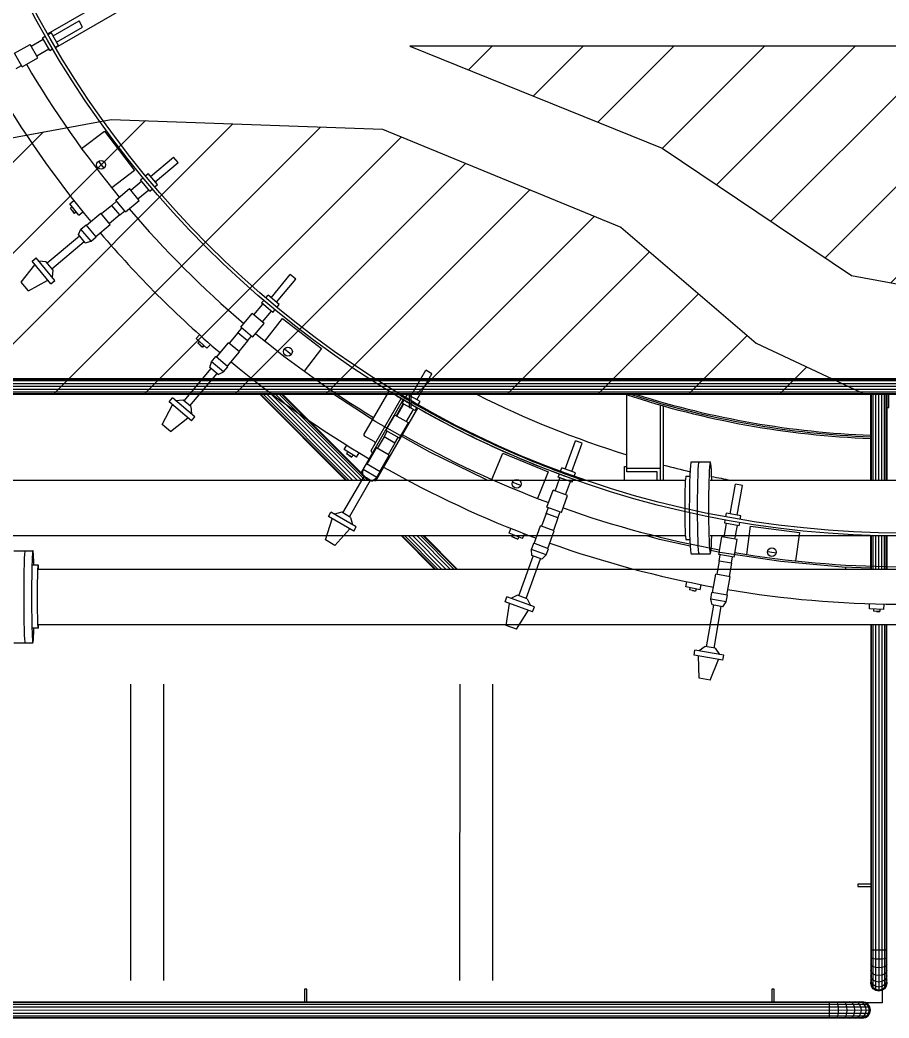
# Model space of a CAD drawing. Header units: metres. Extents: x 0 to 63075, y 0 to 44550.
# Drawn here: x 54964.9 to 55361.4, y 39700.3 to 40155.7 of the extents above; entities that cross this region are included whole.
import ezdxf

# ---------------------------------------------------------------- set-up
doc = ezdxf.new("R2010")
doc.units = ezdxf.units.M
doc.header["$LTSCALE"] = 75
for name, color, linetype in [('GSB', 7, 'Continuous'), ('ML6', 1, 'Continuous'), ('SL1', 8, 'Continuous')]:
    doc.layers.add(name, color=color, linetype=linetype)
pattern_1 = [(44.99813, (326091.56, -18363.04), (-137.8813, 137.89033), [])]

# ---------------------------------------------------------------- blocks, each defined once
blk = doc.blocks.new('A$C6bae614f')
at = {"layer": 'SL1'}
h = blk.add_hatch(dxfattribs=at)
h.set_pattern_fill('_USER', color=256, scale=195, angle=44.9981, style=0, pattern_type=0)
h.set_pattern_definition(pattern_1)
h.paths.add_polyline_path([(385757, 42142.7), (381369.2, 42142.8), (382135.3, 41832.2), (382711.3, 41445.8), (383464.8, 41306.8), (384288.7, 41336.6), (385012.9, 41634.2), (385424.7, 41986.4)])
h = blk.add_hatch(dxfattribs=at)
h.set_pattern_fill('_USER', color=256, scale=195, angle=44.9981, style=0, pattern_type=0)
h.set_pattern_definition(pattern_1)
h.paths.add_polyline_path([(382753.6, 41083.9), (378365.7, 41084.1), (379131.9, 41394.7), (379707.9, 41781), (380461.4, 41920), (381285.3, 41890.1), (382009.5, 41592.4), (382421.2, 41240.2)])
for p, q in [((381992.3, 43174.9), (380268.5, 42179.8)), ((382016.4, 43133.1), (380292.6, 42137.9)), ((380284.7, 42173.5), (380363.8, 42219.2)), ((380374.4, 42200.7), (380363.8, 42219.2)), ((380269.4, 42178.1), (380278.9, 42183.6)), ((380301.1, 42145), (380278.9, 42183.6)), ((380295.3, 42155.1), (380374.4, 42200.7)), ((380167.8, 42120.9), (380214.9, 42148)), ((380238.3, 42107.4), (380214.9, 42148)), ((380218.2, 42142.2), (380255.2, 42163.6)), ((380252.5, 42168.3), (380261.2, 42173.4)), ((380274.7, 42129.8), (380252.5, 42168.3)), ((380191.3, 42080.2), (380167.8, 42120.9)), ((380235, 42113.2), (380272, 42134.5)), ((380274.7, 42129.8), (380283.4, 42134.8)), ((380291.7, 42139.6), (380301.1, 42145)), ((380191.3, 42080.2), (380238.3, 42107.4)), ((380172.3, 42074.4), (380189.1, 42084)), ((380371.6, 41831.3), (380440.6, 41884.2)), ((380440.6, 41884.2), (380531.9, 41765.2)), ((380581.1, 41747), (380651, 41805.7)), ((380594.7, 41730.7), (380664.7, 41789.4)), ((380664.7, 41789.4), (380651, 41805.7)), ((380531.9, 41765.2), (380463, 41712.3)), ((380565.2, 41748.9), (380573.6, 41755.9)), ((380602.2, 41721.8), (380573.6, 41755.9)), ((380521, 41704.7), (380553.7, 41732.1)), ((380550.2, 41736.3), (380557.9, 41742.8)), ((380578.8, 41702.2), (380550.2, 41736.3)), ((380593.8, 41714.8), (380602.2, 41721.8)), ((380475.1, 41674.9), (380516.7, 41709.8)), ((380546.9, 41673.8), (380516.7, 41709.8)), ((380542.6, 41678.9), (380575.3, 41706.4)), ((380578.8, 41702.2), (380586.5, 41708.7)), ((380335.6, 41663.9), (380347.8, 41673.5)), ((380362.7, 41629.3), (380335.6, 41663.9)), ((380463.1, 41659), (380478, 41671.5)), ((380505.3, 41638.9), (380475.1, 41674.9)), ((380505.3, 41638.9), (380546.9, 41673.8)), ((380343.2, 41654.2), (380337.7, 41650)), ((380349.6, 41634.7), (380337.7, 41650)), ((380343.6, 41642.3), (380337.7, 41650)), ((380343.6, 41642.3), (380349.6, 41634.7)), ((380355.1, 41639), (380349.6, 41634.7)), ((380362.7, 41629.3), (380375.2, 41639.1)), ((380386.2, 41598.4), (380429.8, 41635)), ((380458.1, 41601.2), (380429.8, 41635)), ((380463.1, 41659), (380431.6, 41632.8)), ((380487.6, 41629.9), (380456.3, 41603.4)), ((380487.6, 41629.9), (380463.1, 41659)), ((380487.6, 41629.9), (380502.4, 41642.3)), ((380369.4, 41586.8), (380385, 41599.8)), ((380415.7, 41563.2), (380385, 41599.8)), ((380414.5, 41564.7), (380458.1, 41601.2)), ((380361.6, 41570.3), (380369.4, 41586.8)), ((380382.5, 41545.3), (380361.6, 41570.3)), ((380400.1, 41550.2), (380369.4, 41586.8)), ((380266.5, 41484.3), (380364.6, 41566.6)), ((380281.3, 41466.5), (380379.5, 41548.9)), ((380382.5, 41545.3), (380400.1, 41550.2)), ((380400.1, 41550.2), (380415.7, 41563.2)), ((380188.2, 41425.5), (380229.8, 41478.5)), ((380221, 41489), (380233.1, 41499.2)), ((380278.1, 41420.9), (380221, 41489)), ((380290.2, 41431.1), (380233.1, 41499.2)), ((380263.9, 41487.3), (380241.5, 41489.2)), ((380283.9, 41463.5), (380263.9, 41487.3)), ((380283.9, 41463.5), (380281.9, 41441.1)), ((380947, 41378.4), (381005.7, 41448.4)), ((381022, 41434.7), (381005.7, 41448.4)), ((380209.8, 41399.7), (380188.2, 41425.5)), ((380209.8, 41399.7), (380269.3, 41431.5)), ((380278.1, 41420.9), (380290.2, 41431.1)), ((380963.2, 41364.8), (381022, 41434.7)), ((380895.2, 41326.3), (380922.6, 41359)), ((380918.5, 41362.5), (380924.9, 41370.3)), ((380952.5, 41333.9), (380918.5, 41362.5)), ((380931, 41377.5), (380938.1, 41385.9)), ((380972.2, 41357.3), (380938.1, 41385.9)), ((380965.1, 41348.9), (380972.2, 41357.3)), ((380855.1, 41289), (380890.1, 41330.6)), ((380926, 41300.4), (380890.1, 41330.6)), ((380920.9, 41304.7), (380948.4, 41337.4)), ((380952.5, 41333.9), (380959, 41341.7)), ((380891.1, 41258.8), (380926, 41300.4)), ((380928.5, 41246.7), (380981.5, 41315.7)), ((380981.5, 41315.7), (381100.5, 41224.3)), ((380846.1, 41271.3), (380819.6, 41240)), ((380846.1, 41271.3), (380858.5, 41286.2)), ((380875.3, 41246.9), (380846.1, 41271.3)), ((380891.1, 41258.8), (380855.1, 41289)), ((380719.7, 41254), (380730, 41265.5)), ((380752.3, 41224.6), (380719.7, 41254)), ((380728.8, 41245.7), (380724.2, 41240.6)), ((380738.6, 41227.7), (380724.2, 41240.6)), ((380731.4, 41234.1), (380724.2, 41240.6)), ((380752.3, 41224.6), (380763, 41236.4)), ((380780.9, 41198.2), (380817.5, 41241.8)), ((380851.2, 41213.5), (380817.5, 41241.8)), ((380875.3, 41246.9), (380849.1, 41215.3)), ((380875.3, 41246.9), (380887.7, 41261.7)), ((380731.4, 41234.1), (380738.6, 41227.7)), ((380743.2, 41232.9), (380738.6, 41227.7)), ((380814.6, 41170), (380851.2, 41213.5)), ((381100.5, 41224.3), (381047.5, 41155.4)), ((380761.5, 41166.3), (380766.4, 41183.9)), ((380766.4, 41183.9), (380779.5, 41199.4)), ((380803, 41153.2), (380766.4, 41183.9)), ((380816.1, 41168.7), (380779.5, 41199.4)), ((380682.8, 41065.1), (380765.2, 41163.2)), ((380700.5, 41050.2), (380782.9, 41148.4)), ((380786.5, 41145.3), (380761.5, 41166.3)), ((380786.5, 41145.3), (380803, 41153.2)), ((380803, 41153.2), (380816.1, 41168.7)), ((381371.4, 41079), (381417, 41158.1)), ((381389.7, 41068.4), (381435.4, 41147.5)), ((381435.4, 41147.5), (381417, 41158.1)), ((384592.6, 41125.7), (378133, 41125.9)), ((378139.9, 41118), (384597.9, 41117.7)), ((378250.3, 41133), (384575.3, 41132.8)), ((378250.3, 41131.2), (384584.6, 41130.9)), ((384599.7, 41108.4), (378125.9, 41108.6)), ((384597.9, 41099.1), (378127.7, 41099.3)), ((384592.6, 41091.2), (378133, 41091.4)), ((384584.6, 41085.9), (378140.9, 41086.1)), ((384575.3, 41084), (378250.3, 41084.2)), ((381173.8, 40824.2), (380913.9, 41084.1)), ((381176.4, 40824.2), (380916.5, 41084.1)), ((381183.9, 40824.2), (380924, 41084.1)), ((381195.1, 40824.2), (380935.2, 41084.1)), ((381208.3, 40824.2), (380948.4, 41084.1)), ((381221.5, 40824.2), (380961.6, 41084.1)), ((381232.7, 40824.2), (380972.8, 41084.1)), ((381240.2, 40824.2), (380980.2, 41084.1)), ((380982.9, 41084.1), (381242.8, 40824.2)), ((381266, 41000.9), (381137.4, 41084.1)), ((381304.8, 41094.9), (381228.9, 40963.4)), ((381355.8, 41075.4), (381361.3, 41084.8)), ((381399.8, 41062.6), (381361.3, 41084.8)), ((381366.4, 41084.1), (381366.4, 41045)), ((381372.8, 41045), (381372.8, 41084.1)), ((382769.4, 40824.1), (382769.4, 41084.1)), ((382771.2, 40824.1), (382771.2, 41084.1)), ((382776.5, 40824.1), (382776.5, 41084.1)), ((382784.4, 40824.1), (382784.4, 41084.1)), ((382793.8, 40824.1), (382793.8, 41084.1)), ((382803.1, 40824.1), (382803.1, 41084.1)), ((382811, 40824.1), (382811, 41084.1)), ((382816.3, 40824.1), (382816.3, 41084.1)), ((382817.7, 41084.1), (382817.7, 41045)), ((382824.1, 41045), (382824.1, 41084.1)), ((380637.2, 41061.9), (380647.3, 41074)), ((380705.3, 41004.7), (380637.2, 41061.9)), ((380715.4, 41016.8), (380647.3, 41074)), ((380679.7, 41067.6), (380657.3, 41065.6)), ((380703.5, 41047.6), (380679.7, 41067.6)), ((381348.3, 41068.7), (381220.8, 40847.8)), ((381251.6, 40913.9), (381342.9, 41072)), ((381348.8, 41056.8), (381327.4, 41019.8)), ((381329.4, 41018.7), (381350.8, 41055.7)), ((381346, 41058.4), (381351.1, 41067.1)), ((381384.6, 41036.1), (381346, 41058.4)), ((381394.3, 41053.1), (381399.8, 41062.6)), ((382028.2, 40849.8), (382028.2, 41083.4)), ((380616, 40993.6), (380647.7, 41053)), ((380703.5, 41047.6), (380705.5, 41025.2)), ((381392.3, 41043.3), (381264.8, 40822.4)), ((381358.5, 41001.9), (381379.8, 41038.9)), ((381366.4, 41045), (381372.8, 41045)), ((381384.6, 41036.1), (381389.6, 41044.9)), ((382129.8, 41052.3), (382129.8, 40824.2)), ((382139.3, 40824.2), (382139.3, 41049.6)), ((382817.7, 41045), (382824.1, 41045)), ((382818.2, 41045), (382818.2, 40824.1)), ((380641.7, 40972), (380616, 40993.6)), ((380641.7, 40972), (380694.7, 41013.6)), ((380705.3, 41004.7), (380715.4, 41016.8)), ((381429.1, 40909), (381266, 41000.9)), ((381296.4, 40975), (381323.6, 41022)), ((381364.3, 40998.5), (381323.6, 41022)), ((381337.1, 40951.5), (381364.3, 40998.5)), ((381290.6, 40956), (381300.3, 40972.8)), ((381337.1, 40951.5), (381296.4, 40975)), ((381260.4, 40941.1), (381231.4, 40957.8)), ((381290.6, 40956), (381270, 40920.6)), ((381323.6, 40937), (381290.6, 40956)), ((381323.6, 40937), (381303.2, 40901.4)), ((381323.6, 40937), (381333.3, 40953.7)), ((381841.3, 40857.8), (381872.5, 40943.6)), ((381861.2, 40850.6), (381892.5, 40936.4)), ((381892.5, 40936.4), (381872.5, 40943.6)), ((381169.1, 40917), (381177.3, 40930.1)), ((381206.4, 40893.7), (381169.1, 40917)), ((381179.6, 40910.4), (381175.9, 40904.6)), ((381192.3, 40894.4), (381175.9, 40904.6)), ((381184, 40899.4), (381175.9, 40904.6)), ((381206.4, 40893.7), (381214.8, 40907.2)), ((381239.1, 40872.7), (381267.5, 40922)), ((381254.2, 40908.4), (381255.4, 40907.7)), ((381305.6, 40900), (381267.5, 40922)), ((381597.4, 40827), (381429.1, 40909)), ((381617.7, 40826.1), (381651, 40906.4)), ((381651, 40906.4), (381789.6, 40849)), ((381184, 40899.4), (381192.3, 40894.4)), ((381195.9, 40900.3), (381192.3, 40894.4)), ((381227.3, 40856.1), (381237.5, 40873.7)), ((381278.8, 40849.8), (381237.5, 40873.7)), ((381277.2, 40850.7), (381305.6, 40900)), ((382223.6, 40879.7), (382281.8, 40879.7)), ((381220.8, 40847.8), (381226.2, 40844.7)), ((381225.5, 40837.9), (381227.3, 40856.1)), ((381268.7, 40832.2), (381227.3, 40856.1)), ((381268.7, 40832.2), (381278.8, 40849.8)), ((381789.6, 40849), (381756.3, 40768.7)), ((381819.9, 40833.1), (381823.3, 40842.6)), ((381826.6, 40851.5), (381830.3, 40861.8)), ((381872.1, 40846.6), (381830.3, 40861.8)), ((381868.4, 40836.3), (381872.1, 40846.6)), ((382020.8, 40824.2), (382020.8, 40865.4)), ((382020.8, 40865.4), (382028.2, 40865.4)), ((382129.8, 40859.4), (382028.2, 40859.4)), ((382120.2, 40849.8), (382028.2, 40849.8)), ((382120.2, 40824.2), (382120.2, 40849.8)), ((379284.1, 40824.3), (382206, 40824.2)), ((381165.6, 40724.5), (381229.7, 40835.5)), ((381185.6, 40713), (381249.7, 40823.9)), ((381253.8, 40821.5), (381225.5, 40837.9)), ((381253.8, 40821.5), (381268.7, 40832.2)), ((381259.4, 40825.5), (381264.8, 40822.4)), ((381604.3, 40824.2), (381597.4, 40827)), ((381810.4, 40791.1), (381825, 40831.3)), ((381861.7, 40817.9), (381819.9, 40833.1)), ((381842, 40779.7), (381856.6, 40819.8)), ((381861.7, 40817.9), (381865.2, 40827.4)), ((382207.8, 40836.1), (382219.6, 40836.1)), ((382281.8, 40824.2), (385203.7, 40824.1)), ((382342.4, 40721.6), (382358.3, 40811.5)), ((382379.2, 40807.8), (382358.3, 40811.5)), ((381785.5, 40742.4), (381804.1, 40793.4)), ((381848.3, 40777.4), (381804.1, 40793.4)), ((382363.3, 40717.9), (382379.2, 40807.8)), ((381829.7, 40726.3), (381848.3, 40777.4)), ((381121.2, 40713.4), (381129.1, 40727.1)), ((381206.1, 40682.7), (381129.1, 40727.1)), ((381162.1, 40726.5), (381140.4, 40720.6)), ((381189, 40711), (381162.1, 40726.5)), ((381783.1, 40722.7), (381768.9, 40684.2)), ((381783.1, 40722.7), (381789.7, 40740.9)), ((381818.9, 40709.7), (381783.1, 40722.7)), ((381829.7, 40726.3), (381785.5, 40742.4)), ((381818.9, 40709.7), (381825.5, 40727.8)), ((382329.1, 40712.9), (382331, 40723.6)), ((382374.8, 40715.9), (382331, 40723.6)), ((381112.2, 40642.5), (381133.1, 40706.6)), ((381198.2, 40669), (381121.2, 40713.4)), ((381189, 40711), (381194.8, 40689.2)), ((381818.9, 40709.7), (381805, 40671.1)), ((382323.6, 40650.6), (382331.1, 40692.6)), ((382325.7, 40693.6), (382327.4, 40703.5)), ((382369.5, 40685.8), (382325.7, 40693.6)), ((382369.5, 40685.8), (382371.3, 40695.8)), ((382372.9, 40705.1), (382374.8, 40715.9)), ((381141.3, 40625.7), (381186.3, 40675.9)), ((381198.2, 40669), (381206.1, 40682.7)), ((381670.2, 40663.1), (381676, 40677.5)), ((381711, 40646.7), (381670.2, 40663.1)), ((381711, 40646.7), (381716.9, 40661.4)), ((381746.8, 40631.7), (381766.3, 40685.2)), ((381807.6, 40670.1), (381766.3, 40685.2)), ((381788.2, 40616.6), (381807.6, 40670.1)), ((382356.7, 40644.7), (382364.1, 40686.8)), ((382392.3, 40598.3), (382403.7, 40684.5)), ((382403.7, 40684.5), (382552.4, 40664.9)), ((382552.4, 40664.9), (382541, 40578.7)), ((379284.1, 40656), (382206, 40655.9)), ((381141.3, 40625.7), (381112.2, 40642.5)), ((381443.8, 40554.2), (381342, 40655.9)), ((381446.4, 40554.2), (381344.7, 40655.9)), ((381453.9, 40554.2), (381352.2, 40655.9)), ((381465.1, 40554.2), (381363.3, 40655.9)), ((381478.3, 40554.2), (381376.6, 40655.9)), ((381491.5, 40554.2), (381389.8, 40655.9)), ((381502.7, 40554.2), (381401, 40655.9)), ((381510.2, 40554.2), (381408.4, 40655.9)), ((381411.1, 40655.9), (381512.8, 40554.2)), ((381681.7, 40658.5), (381679, 40652.1)), ((381697, 40644.9), (381679, 40652.1)), ((381688, 40648.5), (381679, 40652.1)), ((381688, 40648.5), (381697, 40644.9)), ((381699.5, 40651.3), (381697, 40644.9)), ((381738.1, 40613.2), (381745.1, 40632.3)), ((381789.9, 40616), (381745.1, 40632.3)), ((382127.6, 40644), (382085.1, 40655.9)), ((382220.5, 40624.1), (382127.6, 40644)), ((382207.8, 40644), (382219.6, 40644)), ((382281.7, 40655.9), (385203.7, 40655.8)), ((382307.6, 40598.3), (382317, 40651.7)), ((382363.3, 40643.6), (382317, 40651.7)), ((382353.9, 40590.1), (382363.3, 40643.6)), ((382769.4, 40554.1), (382769.4, 40655.9)), ((382771.2, 40554.1), (382771.2, 40655.9)), ((382776.5, 40554.1), (382776.5, 40655.9)), ((382784.4, 40554.1), (382784.4, 40655.9)), ((382793.8, 40554.1), (382793.8, 40655.9)), ((382803.1, 40554.1), (382803.1, 40655.9)), ((382811, 40554.1), (382811, 40655.9)), ((382816.3, 40554.1), (382816.3, 40655.9)), ((382818.2, 40655.9), (382818.2, 40554.1)), ((380165.5, 40609.8), (380223.7, 40609.8)), ((381783, 40596.9), (381738.1, 40613.2)), ((381739.5, 40595), (381738.1, 40613.2)), ((381783, 40596.9), (381789.9, 40616)), ((382223.6, 40600.3), (382281.7, 40600.3)), ((382310.7, 40604.7), (382283.8, 40610.5)), ((382495.7, 40576.6), (382310.7, 40604.7)), ((381700.2, 40473), (381744, 40593.4)), ((381721.9, 40465.1), (381765.7, 40585.5)), ((381770.2, 40583.9), (381739.5, 40595)), ((381770.2, 40583.9), (381783, 40596.9)), ((382308.6, 40578.4), (382301.3, 40538.1)), ((382353.9, 40590.1), (382307.6, 40598.3)), ((382308.6, 40578.4), (382312, 40597.5)), ((382346.1, 40571.8), (382308.6, 40578.4)), ((382346.1, 40571.8), (382339.2, 40531.4)), ((382346.1, 40571.8), (382349.5, 40590.9)), ((382682.2, 40559.6), (382495.7, 40576.6)), ((380239.4, 40566.1), (380223.7, 40566.1)), ((380239.4, 40554.2), (383160.8, 40554.1)), ((382288.7, 40482.5), (382298.6, 40538.6)), ((382341.9, 40530.9), (382298.6, 40538.6)), ((382769.4, 40557), (382682.2, 40559.6)), ((382692.5, 40559.3), (382692.5, 40554.1)), ((382207.8, 40500.2), (382211, 40515.3)), ((382332, 40474.9), (382341.9, 40530.9)), ((382250.8, 40491.1), (382207.8, 40500.2)), ((382219.9, 40497.6), (382218.4, 40490.9)), ((382237.3, 40486.8), (382218.4, 40490.9)), ((382227.8, 40488.8), (382218.4, 40490.9)), ((382227.8, 40488.8), (382237.3, 40486.8)), ((382238.7, 40493.6), (382237.3, 40486.8)), ((382250.8, 40491.1), (382254.1, 40506.6)), ((382283.3, 40462.8), (382286.9, 40482.8)), ((382333.9, 40474.5), (382286.9, 40482.8)), ((381658.4, 40454.4), (381663.8, 40469.2)), ((381741.9, 40424), (381658.4, 40454.4)), ((381661.8, 40383), (381671.3, 40449.7)), ((381747.3, 40438.8), (381663.8, 40469.2)), ((381696.4, 40474.3), (381676, 40464.8)), ((381725.6, 40463.7), (381696.4, 40474.3)), ((381725.6, 40463.7), (381735.1, 40443.3)), ((382330.4, 40454.5), (382283.3, 40462.8)), ((382287.9, 40445.1), (382283.3, 40462.8)), ((382320, 40439.5), (382330.4, 40454.5)), ((382330.4, 40454.5), (382333.9, 40474.5)), ((382765.5, 40433), (382766, 40448.5)), ((382809.4, 40431.5), (382810, 40447.4)), ((381693.4, 40371.5), (381729, 40428.7)), ((381741.9, 40424), (381747.3, 40438.8)), ((382270.3, 40318.1), (382292.6, 40444.3)), ((382320, 40439.5), (382287.9, 40445.1)), ((382293.1, 40314.1), (382315.3, 40440.3)), ((382809.4, 40431.5), (382765.5, 40433)), ((382777.8, 40432.6), (382777.6, 40425.7)), ((382796.9, 40425), (382777.6, 40425.7)), ((382787.2, 40425.3), (382777.6, 40425.7)), ((382787.2, 40425.3), (382796.9, 40425)), ((382797.1, 40432), (382796.9, 40425)), ((380239.4, 40374), (380223.6, 40374)), ((380239.4, 40385.9), (383160.8, 40385.9)), ((381693.4, 40371.5), (381661.8, 40383)), ((382769.4, 40385.9), (382769.3, 39296.5)), ((382771.2, 39289.9), (382771.2, 40385.9)), ((382776.5, 39282.2), (382776.5, 40385.9)), ((382784.4, 39277), (382784.4, 40385.9)), ((382793.8, 40385.9), (382793.7, 39272.1)), ((382803.1, 40385.9), (382803.1, 39273.9)), ((382811, 40385.9), (382811, 39279.2)), ((382816.3, 40385.9), (382816.3, 39287.1)), ((382818.1, 39299), (382818.2, 40385.9)), ((380165.5, 40330.4), (380223.6, 40330.4)), ((382232.4, 40292.5), (382235.2, 40308.1)), ((382322.7, 40292.7), (382235.2, 40308.1)), ((382266.4, 40318.8), (382248, 40305.9)), ((382297, 40313.4), (382266.4, 40318.8)), ((382297, 40313.4), (382309.9, 40294.9)), ((382320, 40277.1), (382232.4, 40292.5)), ((382248.2, 40222.8), (382246, 40290.1)), ((382281.3, 40217), (382306.4, 40279.5)), ((382320, 40277.1), (382322.7, 40292.7)), ((382281.3, 40217), (382248.2, 40222.8)), ((380520.3, 40204), (380520.2, 39304)), ((380620.3, 40204), (380620.2, 39304)), ((381520.3, 40204), (381520.2, 39304)), ((381620.3, 40204), (381620.2, 39304)), ((382730.2, 39596.5), (382730.2, 39590.1)), ((382769.3, 39596.5), (382730.2, 39596.5)), ((382730.2, 39590.1), (382769.3, 39590.1)), ((382771.2, 39396.5), (382769.3, 39396.5)), ((382776.5, 39396.5), (382771.2, 39396.5)), ((382784.4, 39396.5), (382776.5, 39396.5)), ((382793.7, 39396.5), (382784.4, 39396.5)), ((382803.1, 39396.5), (382793.7, 39396.5)), ((382811, 39396.5), (382803.1, 39396.5)), ((382816.3, 39396.5), (382811, 39396.5)), ((382818.1, 39396.5), (382816.3, 39396.5)), ((382771.2, 39372.1), (382769.3, 39374.2)), ((382776.5, 39370.4), (382771.2, 39372.1)), ((382784.4, 39369.2), (382776.5, 39370.4)), ((382793.7, 39368.8), (382784.4, 39369.2)), ((382803.1, 39369.2), (382793.7, 39368.8)), ((382811, 39370.4), (382803.1, 39369.2)), ((382816.3, 39372.1), (382811, 39370.4)), ((382818.1, 39374.2), (382816.3, 39372.1)), ((382771.2, 39349), (382769.3, 39353.1)), ((382771.2, 39328.3), (382769.3, 39334.1)), ((382776.5, 39345.6), (382771.2, 39349)), ((382776.5, 39323.4), (382771.2, 39328.3)), ((382784.4, 39343.3), (382776.5, 39345.6)), ((382793.7, 39342.5), (382784.4, 39343.3)), ((382803.1, 39343.3), (382793.7, 39342.5)), ((382811, 39345.6), (382803.1, 39343.3)), ((382816.3, 39349), (382811, 39345.6)), ((382816.3, 39328.3), (382811, 39323.4)), ((382818.1, 39353.1), (382816.3, 39349)), ((382818.1, 39334.1), (382816.3, 39328.3)), ((382771.2, 39311), (382769.3, 39318.3)), ((382771.2, 39298), (382769.3, 39306.4)), ((382771.2, 39289.9), (382769.3, 39299)), ((382771.2, 39287.1), (382769.3, 39296.5)), ((382776.5, 39304.8), (382771.2, 39311)), ((382776.5, 39290.8), (382771.2, 39298)), ((382784.4, 39320.1), (382776.5, 39323.4)), ((382784.4, 39300.7), (382776.5, 39304.8)), ((382793.7, 39318.9), (382784.4, 39320.1)), ((382793.7, 39299.2), (382784.4, 39300.7)), ((382803.1, 39320.1), (382793.7, 39318.9)), ((382803.1, 39300.7), (382793.7, 39299.2)), ((382811, 39323.4), (382803.1, 39320.1)), ((382811, 39304.8), (382803.1, 39300.7)), ((382816.3, 39311), (382811, 39304.8)), ((382816.3, 39298), (382811, 39290.8)), ((382818.1, 39318.3), (382816.3, 39311)), ((382818.1, 39306.4), (382816.3, 39298)), ((382818.1, 39299), (382816.3, 39289.9)), ((382818.1, 39296.5), (382816.3, 39287.1)), ((382818.1, 39296.5), (382818.1, 39299)), ((381049, 39278), (381049, 39238.9)), ((381055.4, 39278), (381049, 39278)), ((381055.4, 39238.9), (381055.4, 39278)), ((382469.1, 39278), (382469.1, 39238.9)), ((382475.5, 39278), (382469.1, 39278)), ((382475.5, 39238.9), (382475.5, 39278)), ((382771.2, 39289.9), (382771.2, 39287.1)), ((382776.5, 39282.2), (382771.2, 39289.9)), ((382776.5, 39279.2), (382771.2, 39287.1)), ((382784.4, 39286.1), (382776.5, 39290.8)), ((382776.5, 39282.2), (382776.5, 39279.2)), ((382784.4, 39277), (382776.5, 39282.2)), ((382784.4, 39273.9), (382776.5, 39279.2)), ((382793.7, 39284.4), (382784.4, 39286.1)), ((382793.7, 39275.2), (382784.4, 39277)), ((382784.4, 39277), (382784.4, 39273.9)), ((382793.7, 39272.1), (382784.4, 39273.9)), ((382803.1, 39286.1), (382793.7, 39284.4)), ((382803.1, 39277), (382793.7, 39275.2)), ((382803.1, 39273.9), (382793.7, 39272.1)), ((382811, 39290.8), (382803.1, 39286.1)), ((382811, 39282.1), (382803.1, 39277)), ((382811, 39279.2), (382803.1, 39273.9)), ((382803.7, 39274.4), (382803.7, 39236.5)), ((382816.3, 39289.9), (382811, 39282.1)), ((382816.3, 39287.1), (382811, 39279.2)), ((378015.2, 39239), (382743.7, 39238.9)), ((378015.2, 39237.2), (382753.1, 39237)), ((382643.7, 39237), (382643.7, 39238.9)), ((382643.7, 39231.7), (382643.7, 39237)), ((382668.1, 39237), (382666, 39238.9)), ((382669.8, 39231.7), (382668.1, 39237)), ((382691.2, 39237), (382687.1, 39238.9)), ((382694.6, 39231.7), (382691.2, 39237)), ((382711.9, 39237), (382706.1, 39238.9)), ((382716.8, 39231.7), (382711.9, 39237)), ((382729.2, 39237), (382721.9, 39238.9)), ((382735.4, 39231.7), (382729.2, 39237)), ((382742.2, 39237), (382733.8, 39238.9)), ((382750.3, 39237), (382741.2, 39238.9)), ((382749.4, 39231.7), (382742.2, 39237)), ((382753.1, 39237), (382743.7, 39238.9)), ((382758, 39231.7), (382750.3, 39237)), ((382761, 39231.7), (382753.1, 39237)), ((382803.7, 39236.5), (382753.9, 39236.5)), ((377988, 39205.3), (382766.3, 39205.1)), ((378015.2, 39231.9), (382761, 39231.7)), ((378015.2, 39224), (382766.3, 39223.8)), ((378015.2, 39214.6), (382768.1, 39214.5)), ((382643.7, 39223.8), (382643.7, 39231.7)), ((382643.7, 39214.5), (382643.7, 39223.8)), ((382643.7, 39205.1), (382643.7, 39214.5)), ((382643.7, 39197.2), (382643.7, 39205.1)), ((382671, 39223.8), (382669.8, 39231.7)), ((382669.8, 39197.2), (382671, 39205.1)), ((382671.4, 39214.5), (382671, 39223.8)), ((382671, 39205.1), (382671.4, 39214.5)), ((382696.9, 39223.8), (382694.6, 39231.7)), ((382694.6, 39197.2), (382696.9, 39205.1)), ((382697.7, 39214.5), (382696.9, 39223.8)), ((382696.9, 39205.1), (382697.7, 39214.5)), ((382720.1, 39223.8), (382716.8, 39231.7)), ((382716.8, 39197.2), (382720.1, 39205.1)), ((382721.3, 39214.5), (382720.1, 39223.8)), ((382720.1, 39205.1), (382721.3, 39214.5)), ((382739.5, 39223.8), (382735.4, 39231.7)), ((382735.4, 39197.2), (382739.5, 39205.1)), ((382741, 39214.5), (382739.5, 39223.8)), ((382739.5, 39205.1), (382741, 39214.5)), ((382754.1, 39223.8), (382749.4, 39231.7)), ((382749.4, 39197.2), (382754.1, 39205.1)), ((382755.8, 39214.5), (382754.1, 39223.8)), ((382754.1, 39205.1), (382755.8, 39214.5)), ((382763.2, 39223.8), (382758, 39231.7)), ((382758, 39197.2), (382763.2, 39205.1)), ((382766.3, 39223.8), (382761, 39231.7)), ((382761, 39197.2), (382766.3, 39205.1)), ((382765, 39214.5), (382763.2, 39223.8)), ((382763.2, 39205.1), (382765, 39214.5)), ((382768.1, 39214.5), (382766.3, 39223.8)), ((382766.3, 39205.1), (382768.1, 39214.5)), ((378015.2, 39197.4), (382761, 39197.2)), ((378015.2, 39192.1), (382753.1, 39191.9)), ((382743.7, 39190.1), (378015.2, 39190.2)), ((382643.7, 39191.9), (382643.7, 39197.2)), ((382643.7, 39190.1), (382643.7, 39191.9)), ((382666, 39190.1), (382668.1, 39191.9)), ((382668.1, 39191.9), (382669.8, 39197.2)), ((382687.1, 39190.1), (382691.2, 39191.9)), ((382691.2, 39191.9), (382694.6, 39197.2)), ((382706.1, 39190.1), (382711.9, 39191.9)), ((382711.9, 39191.9), (382716.8, 39197.2)), ((382721.9, 39190.1), (382729.2, 39191.9)), ((382729.2, 39191.9), (382735.4, 39197.2)), ((382733.8, 39190.1), (382742.2, 39191.9)), ((382741.2, 39190.1), (382750.3, 39191.9)), ((382742.2, 39191.9), (382749.4, 39197.2)), ((382743.7, 39190.1), (382753.1, 39191.9)), ((382750.3, 39191.9), (382758, 39197.2)), ((382753.1, 39191.9), (382761, 39197.2))]:
    blk.add_line(p, q, dxfattribs=at)
for points in [[(385757, 42142.7), (381369.2, 42142.8), (382135.3, 41832.2), (382711.3, 41445.8), (383464.8, 41306.8), (384288.7, 41336.6), (385012.9, 41634.2), (385424.7, 41986.4)], [(382753.6, 41083.9), (378365.7, 41084.1), (379131.9, 41394.7), (379707.9, 41781), (380461.4, 41920), (381285.3, 41890.1), (382009.5, 41592.4), (382421.2, 41240.2)]]:
    blk.add_lwpolyline(points, close=True, dxfattribs=at)
for centre, radius in [((382870.4, 43654), 3000), ((382870.4, 43654), 2990.5), ((380430.7, 41782.1), 13.5), ((380998.3, 41214.5), 13.5), ((381693.5, 40813.1), 13.5), ((382468.9, 40605.3), 13.5)]:
    blk.add_circle(centre, radius, dxfattribs=at)
for radius, start, end in [(3092.8, 210.4334, 219.5629), (3207.1, 210.3912, 219.6051), (3075, 217.2466, 217.7497), (3092.8, 220.4334, 229.5629), (3207.1, 220.3912, 229.6051), (3092.8, 230.4334, 238.5864), (3075, 232.2466, 232.7497), (3207.1, 230.3912, 239.5444), (3000, 238.9388, 239.9134), (2993.5, 239.146, 239.8413), (2878.5, 243.2243, 252.9874), (2705, 251.8134, 267.8604), (2700, 252.1393, 267.8565), (2695.2, 252.456, 267.8527), (2993.5, 239.9818, 250.9637), (3000, 240.0535, 250.6071), (3092.8, 240.4687, 249.5629), (3207.1, 240.4519, 249.6051), (2878.5, 255.287, 256.9463), (3075, 247.2466, 247.7497), (2878.5, 258.2827, 259.4464), (3092.8, 250.4334, 259.5629), (3207.1, 250.3912, 259.6051), (3000, 267.9584, 268.0707), (3092.8, 260.4334, 269.5629), (3075, 262.2466, 262.7497), (3207.1, 260.3912, 269.6051)]:
    blk.add_arc((382870.4, 43654), radius, start, end, dxfattribs=at)
for centre, major_axis, ratio, start_param, end_param in [((381233.2, 40960.9), (-4.33, 2.5), 0.707107, 0, 1.570796), ((381258.3, 40937.4), (5.2, -3), 0.707107, 0, 1.570796), ((381256, 40911.4), (-4.33, 2.5), 0.707107, 0, 1.570796), ((382223.6, 40740), (0, 139.7), 0.039582, 0, 1.570796), ((382247.5, 40740), (0, 139.7), 0.039582, 0, 1.570796), ((382281.8, 40740), (0, 139.7), 0.039582, 5.358734, 7.853982), ((382207.8, 40740), (0, 96), 0.039582, 0, 1.570796), ((382207.8, 40740), (0, -96), 0.039582, 4.712389, 6.283185), ((382223.6, 40740), (0, -139.7), 0.039582, 4.712389, 6.283185), ((382247.5, 40740), (0, -139.7), 0.039582, 4.712389, 6.283185), ((382281.8, 40740), (0, -139.7), 0.039582, 4.712389, 7.207637), ((380199.8, 40470.1), (0, 139.7), 0.029987, 0, 1.570796), ((380223.7, 40470.1), (0, 139.7), 0.029987, 5.470367, 7.853982), ((380239.4, 40470.1), (0, 96), 0.029987, 5.780083, 7.853982), ((380199.8, 40470.1), (0, -139.7), 0.029987, 4.712389, 6.283185), ((380223.7, 40470.1), (0, -139.7), 0.029987, 4.712389, 7.096003), ((380239.4, 40470.1), (0, -96), 0.029987, 4.712389, 6.786288)]:
    blk.add_ellipse(centre, major_axis=major_axis, ratio=ratio, start_param=start_param, end_param=end_param, dxfattribs=at)
blk = doc.blocks.new('zw$15D4')
at = {"layer": 'ML6', "xscale": 0.2502808837766805, "yscale": 0.2502808837766805, "zscale": 0.2502808837766805}
blk.add_blockref('A$C6bae614f', (-85544.74, -3177.34), dxfattribs=at)

msp = doc.modelspace()

# ---------------------------------------------------------------- block references
at = {"layer": 'GSB', "xscale": 0.6000000000000068, "yscale": 0.6000000000000068, "zscale": 0.6000000000000068}
msp.add_blockref('zw$15D4', (49200, 35721.63), dxfattribs=at)

doc.saveas('drawing.dxf')
